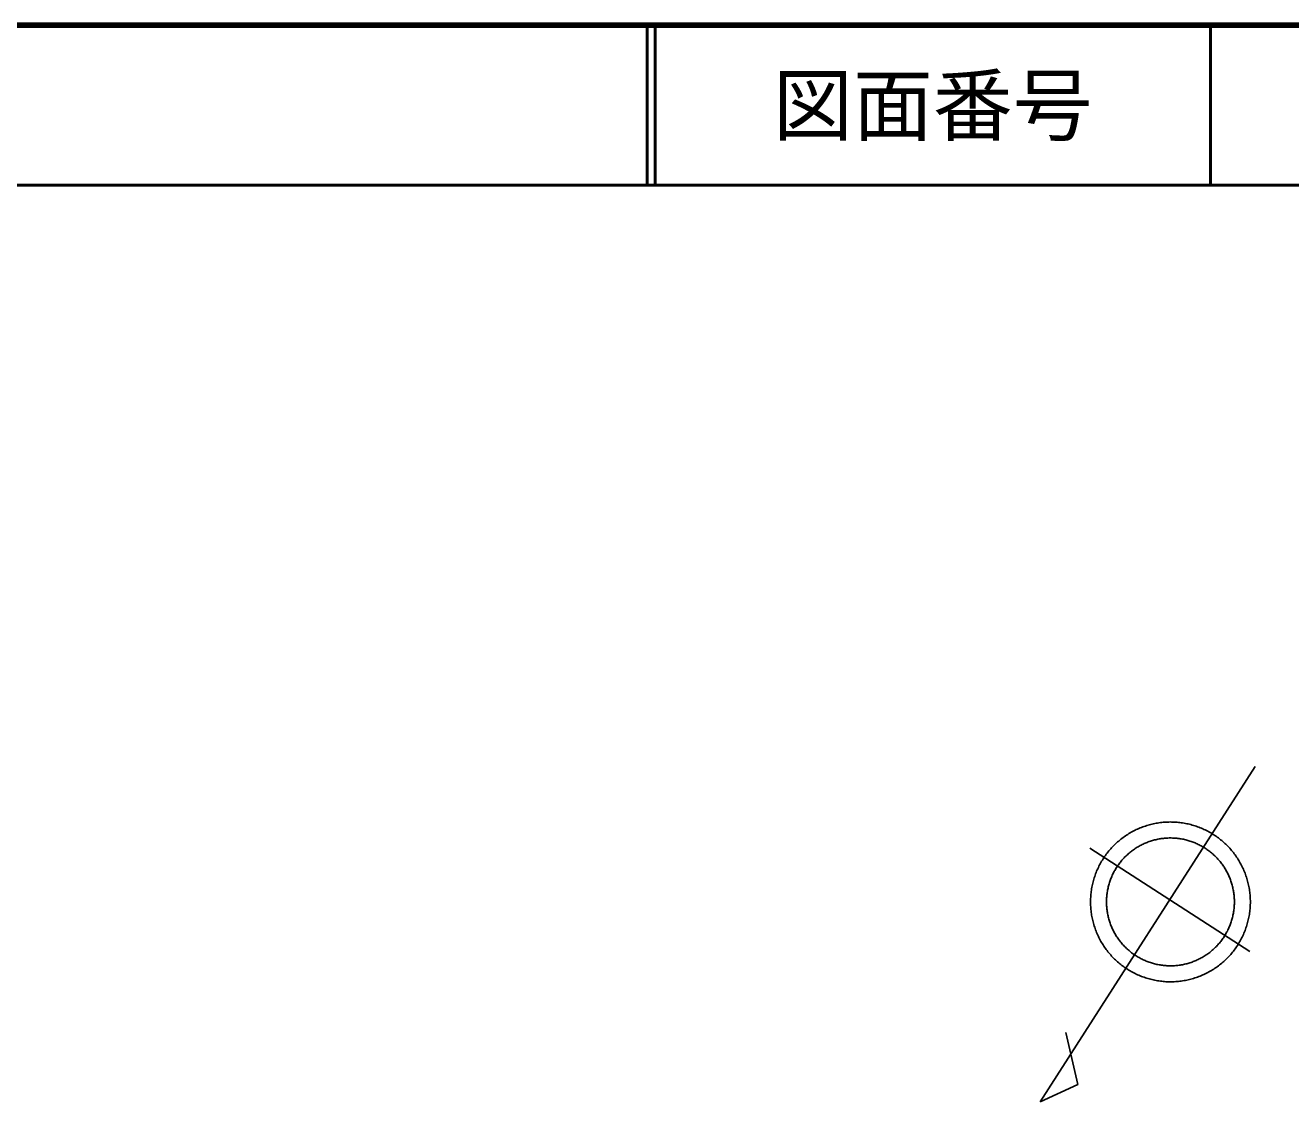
# Model space of a CAD drawing. Units: millimetres, scale not verified. Extents: x 40000 to 680000, y 20000 to 380000.
# Drawn here: x 469845 to 549007, y 312646 to 380000 of the extents above; entities that cross this region are included whole.
import ezdxf
from ezdxf.enums import TextEntityAlignment as Align

# ---------------------------------------------------------------- set-up
doc = ezdxf.new("R2010")
doc.units = ezdxf.units.MM
doc.header["$LTSCALE"] = 1000
for name, color, linetype, lineweight in [('M-BGD', 7, 'Continuous', 25), ('M-TTL', 2, 'Continuous', 140), ('M-TTL-LINE', 7, 'Continuous', 50)]:
    doc.layers.add(name, color=color, linetype=linetype, lineweight=lineweight)
doc.layers.add('M-TTL-TXT', color=7, linetype='Continuous')
doc.styles.add('ＭＳ ゴシック', font='')
doc.styles.get('ＭＳ ゴシック').set_extended_font_data('MS Gothic')

msp = doc.modelspace()

# ---------------------------------------------------------------- linework, layer by layer
at = {"layer": 'M-BGD'}
for p, q in [((546794, 333612), (533328, 312646)), ((546451, 322049), (536450, 328516)), ((535686, 313720), (534941, 316979)), ((533328, 312646), (535686, 313720))]:
    msp.add_line(p, q, dxfattribs=at)
for points in [[(546485, 325148), (546484, 325235), (546481, 325323), (546478, 325410), (546472, 325498), (546465, 325585), (546457, 325672), (546447, 325759), (546436, 325846), (546423, 325932), (546408, 326018), (546392, 326105), (546375, 326190), (546356, 326276), (546335, 326361), (546313, 326445), (546290, 326530), (546265, 326614), (546238, 326697), (546211, 326780), (546181, 326863), (546151, 326944), (546118, 327026), (546085, 327107), (546050, 327187), (546013, 327266), (545976, 327345), (545937, 327424), (545896, 327501), (545854, 327578), (545811, 327654), (545766, 327730), (545721, 327804), (545674, 327878), (545625, 327951), (545575, 328023), (545524, 328094), (545472, 328164), (545419, 328233), (545364, 328302), (545308, 328369), (545252, 328436), (545193, 328501), (545134, 328565), (545074, 328629), (545012, 328691), (544950, 328752), (544886, 328812), (544822, 328871), (544756, 328929), (544689, 328986), (544621, 329041), (544553, 329096), (544483, 329149), (544413, 329201), (544341, 329251), (544269, 329301), (544196, 329349), (544122, 329396), (544047, 329441), (543972, 329485), (543896, 329528), (543819, 329570), (543741, 329610), (543662, 329649), (543583, 329686), (543504, 329722), (543423, 329757), (543342, 329790), (543261, 329822), (543179, 329852), (543096, 329881), (543013, 329909), (542929, 329935), (542845, 329959), (542761, 329982), (542676, 330004), (542591, 330024), (542506, 330042), (542420, 330060), (542334, 330075), (542247, 330089), (542161, 330102), (542074, 330113), (541987, 330123), (541900, 330131), (541812, 330137), (541725, 330142), (541638, 330146), (541550, 330147), (541463, 330148), (541375, 330147), (541288, 330144), (541200, 330140), (541113, 330134), (541026, 330127), (540939, 330118), (540852, 330108), (540765, 330096), (540679, 330082), (540592, 330068), (540506, 330051), (540421, 330033), (540335, 330014), (540250, 329993), (540166, 329971), (540082, 329947), (539998, 329922), (539914, 329895), (539832, 329867), (539749, 329837), (539668, 329806), (539586, 329774), (539506, 329740), (539426, 329704), (539346, 329668), (539267, 329629), (539189, 329590), (539112, 329549), (539035, 329507), (538959, 329463), (538884, 329418), (538810, 329372), (538736, 329325), (538664, 329276), (538592, 329226), (538521, 329175), (538451, 329122), (538382, 329069), (538314, 329014), (538246, 328958), (538180, 328900), (538115, 328842), (538051, 328782), (537988, 328722), (537926, 328660), (537865, 328597), (537805, 328533), (537746, 328469), (537689, 328403), (537633, 328336), (537577, 328268), (537523, 328199), (537471, 328129), (537419, 328058), (537369, 327987), (537320, 327914), (537272, 327841), (537225, 327767), (537180, 327692), (537136, 327616), (537094, 327540), (537053, 327463), (537013, 327385), (536974, 327306), (536937, 327227), (536902, 327147), (536867, 327066), (536834, 326985), (536803, 326904), (536773, 326821), (536744, 326739), (536717, 326655), (536692, 326572), (536667, 326488), (536645, 326403), (536623, 326318), (536604, 326233), (536585, 326147), (536569, 326062), (536553, 325975), (536540, 325889), (536528, 325802), (536517, 325715), (536508, 325628), (536500, 325541), (536494, 325454), (536489, 325367), (536486, 325279), (536485, 325192), (536485, 325104), (536486, 325017), (536489, 324929), (536494, 324842), (536500, 324754), (536508, 324667), (536517, 324580), (536528, 324493), (536540, 324407), (536553, 324320), (536569, 324234), (536585, 324148), (536604, 324063), (536623, 323977), (536645, 323893), (536667, 323808), (536692, 323724), (536717, 323640), (536744, 323557), (536773, 323474), (536803, 323392), (536834, 323310), (536867, 323229), (536902, 323149), (536937, 323069), (536974, 322990), (537013, 322911), (537053, 322833), (537094, 322756), (537136, 322679), (537180, 322604), (537225, 322529), (537272, 322455), (537320, 322381), (537369, 322309), (537419, 322237), (537471, 322167), (537523, 322097), (537577, 322028), (537633, 321960), (537689, 321893), (537746, 321827), (537805, 321762), (537865, 321698), (537926, 321636), (537988, 321574), (538051, 321513), (538115, 321454), (538180, 321395), (538246, 321338), (538314, 321282), (538382, 321227), (538451, 321173), (538521, 321121), (538592, 321070), (538664, 321020), (538736, 320971), (538810, 320923), (538884, 320877), (538959, 320832), (539035, 320789), (539112, 320747), (539189, 320706), (539267, 320666), (539346, 320628), (539426, 320591), (539506, 320556), (539586, 320522), (539668, 320490), (539749, 320459), (539832, 320429), (539914, 320401), (539998, 320374), (540082, 320349), (540166, 320325), (540250, 320303), (540335, 320282), (540421, 320262), (540506, 320244), (540592, 320228), (540679, 320213), (540765, 320200), (540852, 320188), (540939, 320178), (541026, 320169), (541113, 320162), (541200, 320156), (541288, 320152), (541375, 320149), (541463, 320148), (541550, 320148), (541638, 320150), (541725, 320154), (541812, 320159), (541900, 320165), (541987, 320173), (542074, 320183), (542161, 320194), (542247, 320206), (542334, 320220), (542420, 320236), (542506, 320253), (542591, 320272), (542676, 320292), (542761, 320314), (542845, 320337), (542929, 320361), (543013, 320387), (543096, 320415), (543179, 320444), (543261, 320474), (543342, 320506), (543423, 320539), (543504, 320574), (543583, 320610), (543662, 320647), (543741, 320686), (543819, 320726), (543896, 320768), (543972, 320810), (544047, 320855), (544122, 320900), (544196, 320947), (544269, 320995), (544341, 321044), (544413, 321095), (544483, 321147), (544553, 321200), (544621, 321254), (544689, 321310), (544756, 321367), (544822, 321424), (544886, 321483), (544950, 321543), (545012, 321605), (545074, 321667), (545134, 321730), (545193, 321795), (545252, 321860), (545308, 321926), (545364, 321994), (545419, 322062), (545472, 322132), (545524, 322202), (545575, 322273), (545625, 322345), (545674, 322418), (545721, 322492), (545766, 322566), (545811, 322642), (545854, 322718), (545896, 322794), (545937, 322872), (545976, 322950), (546013, 323029), (546050, 323109), (546085, 323189), (546118, 323270), (546151, 323351), (546181, 323433), (546211, 323516), (546238, 323599), (546265, 323682), (546290, 323766), (546313, 323850), (546335, 323935), (546356, 324020), (546375, 324105), (546392, 324191), (546408, 324277), (546423, 324364), (546436, 324450), (546447, 324537), (546457, 324624), (546465, 324711), (546472, 324798), (546478, 324885), (546481, 324973), (546484, 325060)], [(545485, 325148), (545484, 325218), (545482, 325288), (545479, 325358), (545475, 325428), (545469, 325497), (545462, 325567), (545455, 325637), (545445, 325706), (545435, 325775), (545423, 325844), (545411, 325913), (545397, 325982), (545381, 326050), (545365, 326118), (545347, 326186), (545329, 326253), (545309, 326321), (545288, 326387), (545265, 326454), (545242, 326520), (545217, 326585), (545192, 326650), (545165, 326715), (545137, 326779), (545108, 326843), (545077, 326906), (545046, 326968), (545014, 327031), (544980, 327092), (544946, 327153), (544910, 327213), (544873, 327273), (544836, 327332), (544797, 327390), (544757, 327448), (544716, 327505), (544675, 327561), (544632, 327616), (544588, 327671), (544544, 327725), (544498, 327778), (544452, 327830), (544404, 327882), (544356, 327933), (544307, 327982), (544257, 328031), (544206, 328079), (544154, 328127), (544102, 328173), (544048, 328218), (543994, 328263), (543939, 328306), (543884, 328349), (543827, 328390), (543770, 328431), (543712, 328470), (543654, 328509), (543595, 328546), (543535, 328582), (543474, 328618), (543413, 328652), (543352, 328685), (543290, 328717), (543227, 328748), (543164, 328778), (543100, 328807), (543035, 328835), (542971, 328862), (542905, 328887), (542840, 328911), (542774, 328934), (542707, 328956), (542640, 328977), (542573, 328997), (542506, 329015), (542438, 329033), (542370, 329049), (542301, 329064), (542233, 329077), (542164, 329090), (542095, 329101), (542025, 329111), (541956, 329120), (541886, 329128), (541817, 329134), (541747, 329139), (541677, 329143), (541607, 329146), (541537, 329148), (541467, 329148), (541397, 329147), (541327, 329145), (541257, 329141), (541187, 329137), (541118, 329131), (541048, 329124), (540978, 329116), (540909, 329106), (540840, 329096), (540771, 329084), (540702, 329071), (540633, 329056), (540565, 329041), (540497, 329024), (540430, 329006), (540362, 328987), (540295, 328967), (540229, 328946), (540162, 328923), (540096, 328899), (540031, 328874), (539966, 328848), (539901, 328821), (539837, 328793), (539774, 328764), (539711, 328733), (539648, 328701), (539586, 328669), (539525, 328635), (539464, 328600), (539404, 328564), (539345, 328527), (539286, 328489), (539228, 328450), (539170, 328410), (539114, 328369), (539058, 328327), (539002, 328285), (538948, 328241), (538894, 328196), (538841, 328150), (538789, 328103), (538738, 328056), (538687, 328007), (538638, 327958), (538589, 327907), (538541, 327856), (538494, 327804), (538448, 327752), (538403, 327698), (538359, 327644), (538316, 327589), (538273, 327533), (538232, 327476), (538192, 327419), (538153, 327361), (538114, 327302), (538077, 327243), (538041, 327183), (538006, 327123), (537972, 327061), (537939, 327000), (537907, 326937), (537876, 326874), (537847, 326811), (537818, 326747), (537791, 326683), (537764, 326618), (537739, 326552), (537715, 326487), (537692, 326420), (537671, 326354), (537650, 326287), (537631, 326220), (537613, 326152), (537596, 326084), (537580, 326016), (537565, 325948), (537552, 325879), (537540, 325810), (537529, 325741), (537519, 325671), (537510, 325602), (537503, 325532), (537497, 325463), (537492, 325393), (537488, 325323), (537486, 325253), (537485, 325183), (537485, 325113), (537486, 325043), (537488, 324973), (537492, 324903), (537497, 324833), (537503, 324763), (537510, 324694), (537519, 324624), (537529, 324555), (537540, 324486), (537552, 324417), (537565, 324348), (537580, 324280), (537596, 324212), (537613, 324144), (537631, 324076), (537650, 324009), (537671, 323942), (537692, 323875), (537715, 323809), (537739, 323743), (537764, 323678), (537791, 323613), (537818, 323549), (537847, 323485), (537876, 323421), (537907, 323358), (537939, 323296), (537972, 323234), (538006, 323173), (538041, 323113), (538077, 323053), (538114, 322993), (538153, 322935), (538192, 322877), (538232, 322819), (538273, 322763), (538316, 322707), (538359, 322652), (538403, 322598), (538448, 322544), (538494, 322491), (538541, 322439), (538589, 322388), (538638, 322338), (538687, 322289), (538738, 322240), (538789, 322193), (538841, 322146), (538894, 322100), (538948, 322055), (539002, 322011), (539058, 321968), (539114, 321926), (539170, 321885), (539228, 321845), (539286, 321806), (539345, 321768), (539404, 321731), (539464, 321695), (539525, 321661), (539586, 321627), (539648, 321594), (539711, 321563), (539774, 321532), (539837, 321503), (539901, 321474), (539966, 321447), (540031, 321421), (540096, 321396), (540162, 321373), (540229, 321350), (540295, 321329), (540362, 321309), (540430, 321289), (540497, 321272), (540565, 321255), (540633, 321239), (540702, 321225), (540771, 321212), (540840, 321200), (540909, 321189), (540978, 321180), (541048, 321172), (541118, 321165), (541187, 321159), (541257, 321154), (541327, 321151), (541397, 321149), (541467, 321148), (541537, 321148), (541607, 321150), (541677, 321152), (541747, 321156), (541817, 321162), (541886, 321168), (541956, 321176), (542025, 321185), (542095, 321195), (542164, 321206), (542233, 321218), (542301, 321232), (542370, 321247), (542438, 321263), (542506, 321280), (542573, 321299), (542640, 321319), (542707, 321339), (542774, 321361), (542840, 321384), (542905, 321409), (542971, 321434), (543035, 321461), (543100, 321488), (543164, 321517), (543227, 321547), (543290, 321578), (543352, 321610), (543413, 321644), (543474, 321678), (543535, 321713), (543595, 321750), (543654, 321787), (543712, 321826), (543770, 321865), (543827, 321906), (543884, 321947), (543939, 321990), (543994, 322033), (544048, 322077), (544102, 322123), (544154, 322169), (544206, 322216), (544257, 322264), (544307, 322313), (544356, 322363), (544404, 322414), (544452, 322465), (544498, 322518), (544544, 322571), (544588, 322625), (544632, 322679), (544675, 322735), (544716, 322791), (544757, 322848), (544797, 322906), (544836, 322964), (544873, 323023), (544910, 323083), (544946, 323143), (544980, 323204), (545014, 323265), (545046, 323327), (545077, 323390), (545108, 323453), (545137, 323517), (545165, 323581), (545192, 323645), (545217, 323711), (545242, 323776), (545265, 323842), (545288, 323908), (545309, 323975), (545329, 324042), (545347, 324110), (545365, 324178), (545381, 324246), (545397, 324314), (545411, 324383), (545423, 324451), (545435, 324520), (545445, 324590), (545455, 324659), (545462, 324729), (545469, 324798), (545475, 324868), (545479, 324938), (545482, 325008), (545484, 325078)]]:
    msp.add_lwpolyline(points, close=True, dxfattribs=at)
at = {"layer": 'M-TTL'}
msp.add_line((680000, 380000), (40000, 380000), dxfattribs=at)
at = {"layer": 'M-TTL-LINE'}
for p, q in [((508747, 380000), (508747, 370000)), ((509247, 380000), (509247, 370000)), ((543997, 380000), (543997, 370000)), ((40000, 370000), (680000, 370000))]:
    msp.add_line(p, q, dxfattribs=at)

# ---------------------------------------------------------------- texts
at = {"layer": 'M-TTL-TXT', "style": 'ＭＳ ゴシック'}
msp.add_text('図面番号', height=3666, dxfattribs=at).set_placement((526622, 375000), align=Align.MIDDLE_CENTER)

doc.saveas('drawing.dxf')
